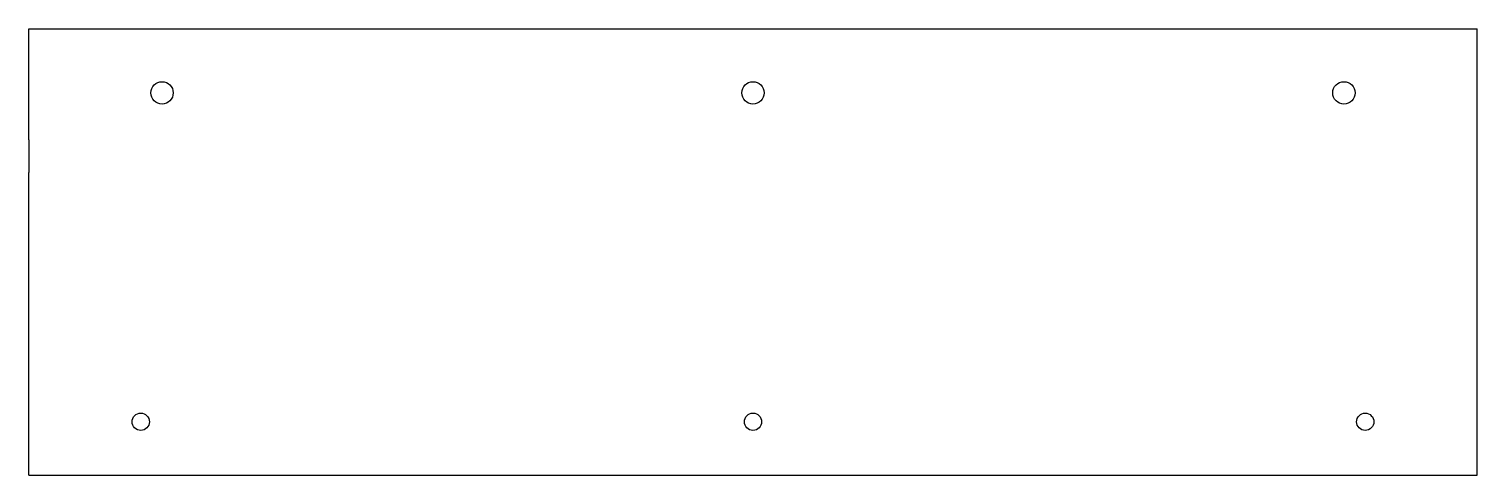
# Model space of a CAD drawing. Header units: millimetres. Extents: x 7 to 279, y 82 to 166.
import ezdxf

# ---------------------------------------------------------------- set-up
doc = ezdxf.new("R2010")
doc.units = ezdxf.units.MM
doc.layers.add('CANTONEIRA_DE_FI', color=7, linetype='Continuous')
doc.layers.add('Default', color=7, linetype='Continuous')

# ---------------------------------------------------------------- blocks, each defined once
blk = doc.blocks.new('SE')
at = {"layer": 'CANTONEIRA_DE_FI', "color": 7, "linetype": 'Continuous'}
for p, q in [((7.27, 144.86), (7.27, 165.69)), ((7.27, 165.69), (279.27, 165.69)), ((279.27, 144.86), (279.27, 165.69)), ((7.27, 144.86), (7.27, 138.75)), ((279.27, 138.75), (279.27, 144.86)), ((7.27, 81.93), (7.27, 138.75)), ((279.27, 81.93), (279.27, 138.75)), ((7.27, 81.93), (279.27, 81.93))]:
    blk.add_line(p, q, dxfattribs=at)
for centre, radius in [((32.27, 153.69), 2.1), ((143.27, 153.69), 2.1), ((254.27, 153.69), 2.1), ((28.27, 91.93), 1.62), ((143.27, 91.93), 1.62), ((258.27, 91.93), 1.62)]:
    blk.add_circle(centre, radius, dxfattribs=at)

msp = doc.modelspace()

# ---------------------------------------------------------------- block references
at = {"layer": 'Default'}
msp.add_blockref('SE', (0, 0), dxfattribs=at)

doc.saveas('drawing.dxf')
